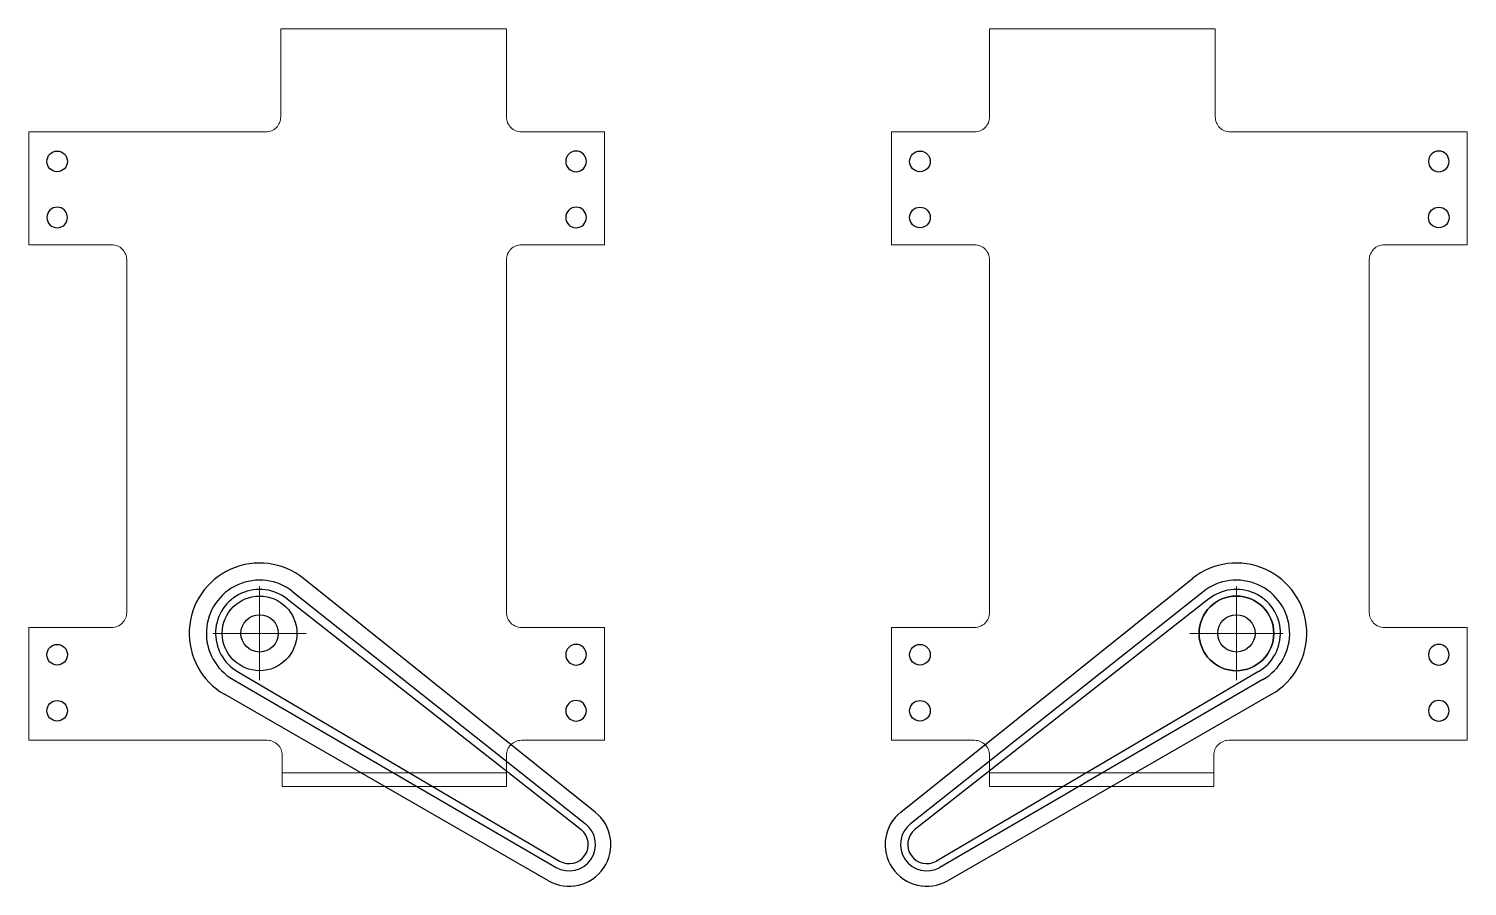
# Model space of a CAD drawing. Extents: x 4.37 to 14, y 5.47 to 11.21.
import ezdxf

# ---------------------------------------------------------------- set-up
doc = ezdxf.new("R2010")
doc.units = 0
doc.header["$LTSCALE"] = 5
doc.header["$MEASUREMENT"] = 0
doc.layers.add('Z0_LOWERTHIRD', color=4, linetype='Continuous')

msp = doc.modelspace()

# ---------------------------------------------------------------- linework, layer by layer
at = {"layer": 'Z0_LOWERTHIRD', "color": 4, "linetype": 'Continuous', "lineweight": 5}
for p, q in [((6.0595, 11.213), (6.0595, 10.6225)), ((7.571, 11.213), (6.0595, 11.213)), ((7.571, 10.6225), (7.571, 11.213)), ((10.804, 11.213), (12.3154, 11.213)), ((10.804, 10.6225), (10.804, 11.213)), ((12.3154, 11.213), (12.3154, 10.6225)), ((4.3729, 10.5224), (5.9594, 10.5224)), ((4.3729, 10.5224), (4.3729, 9.7667)), ((7.6711, 10.5224), (8.2266, 10.5224)), ((8.2266, 9.7667), (8.2266, 10.5224)), ((10.7039, 10.5224), (10.1484, 10.5224)), ((10.1484, 9.7667), (10.1484, 10.5224)), ((14.002, 10.5224), (12.4155, 10.5224)), ((14.002, 10.5224), (14.002, 9.7667)), ((4.9284, 9.7667), (4.3729, 9.7667)), ((8.2266, 9.7667), (7.6711, 9.7667)), ((10.1484, 9.7667), (10.7039, 9.7667)), ((13.4465, 9.7667), (14.002, 9.7667)), ((5.0285, 7.3043), (5.0285, 9.6666)), ((7.571, 7.3043), (7.571, 9.6666)), ((10.804, 7.3043), (10.804, 9.6666)), ((13.3464, 7.3043), (13.3464, 9.6666)), ((5.9179, 6.8519), (5.9179, 7.4775)), ((12.4571, 6.8519), (12.4571, 7.4775)), ((4.3729, 7.2042), (4.9284, 7.2042)), ((4.3729, 6.4485), (4.3729, 7.2042)), ((5.6051, 7.1647), (6.2307, 7.1647)), ((7.6711, 7.2042), (8.2266, 7.2042)), ((8.2266, 6.4485), (8.2266, 7.2042)), ((10.7039, 7.2042), (10.1484, 7.2042)), ((10.1484, 6.4485), (10.1484, 7.2042)), ((12.7699, 7.1647), (12.1443, 7.1647)), ((14.002, 7.2042), (13.4465, 7.2042)), ((14.002, 6.4485), (14.002, 7.2042)), ((5.9694, 6.4485), (4.3729, 6.4485)), ((8.2266, 6.4485), (7.6711, 6.4485)), ((10.1484, 6.4485), (10.7039, 6.4485)), ((12.4055, 6.4485), (14.002, 6.4485)), ((6.0695, 6.1382), (6.0695, 6.3484)), ((7.571, 6.3484), (7.571, 6.1382)), ((10.804, 6.3484), (10.804, 6.1382)), ((12.3054, 6.1382), (12.3054, 6.3484)), ((7.571, 6.2313), (6.0695, 6.2313)), ((10.804, 6.2313), (12.3054, 6.2313)), ((7.571, 6.1382), (6.0695, 6.1382)), ((10.804, 6.1382), (12.3054, 6.1382))]:
    msp.add_line(p, q, dxfattribs=at)
at = {"layer": 'Z0_LOWERTHIRD', "color": 6, "linetype": 'Continuous', "lineweight": 25}
for p, q in [((8.1648, 5.9682), (6.2122, 7.5321)), ((10.2101, 5.9682), (12.1627, 7.5321)), ((6.1407, 7.4428), (8.1006, 5.8881)), ((12.2343, 7.4428), (10.2743, 5.8881)), ((6.1021, 7.3947), (8.0703, 5.8503)), ((12.2728, 7.3947), (10.3046, 5.8503)), ((5.7401, 6.8558), (7.9024, 5.5975)), ((5.7709, 6.9093), (7.9265, 5.6395)), ((12.6041, 6.9093), (10.4484, 5.6395)), ((12.6349, 6.8558), (10.4726, 5.5975)), ((7.8511, 5.5085), (5.683, 6.7566)), ((10.5238, 5.5085), (12.692, 6.7566))]:
    msp.add_line(p, q, dxfattribs=at)
at = {"layer": 'Z0_LOWERTHIRD', "color": 5, "linetype": 'Continuous', "lineweight": 25}
for centre in [(5.9179, 7.1647), (12.4571, 7.1647)]:
    msp.add_circle(centre, 0.25, dxfattribs=at)
at = {"layer": 'Z0_LOWERTHIRD', "color": 6, "linetype": 'Continuous', "lineweight": 25}
for centre in [(5.9179, 7.1647), (12.4571, 7.1647)]:
    msp.add_circle(centre, 0.125, dxfattribs=at)
for centre, radius, start, end in [((5.9179, 7.1647), 0.4708, 51.30704, -119.92705), ((12.4571, 7.1647), 0.4708, -60.07295, 128.69296), ((5.9179, 7.1647), 0.3564, 51.30704, -119.92705), ((12.4571, 7.1647), 0.3564, -60.07295, 128.69296), ((5.9179, 7.1647), 0.2947, 51.30704, -119.92705), ((12.4571, 7.1647), 0.2947, -60.07295, 128.69296), ((7.9903, 5.7504), 0.2791, -119.92705, 51.30704), ((7.9903, 5.7504), 0.1764, -119.92705, 51.30704), ((10.3846, 5.7504), 0.2791, 128.69296, -60.07295), ((10.3846, 5.7504), 0.1764, 128.69296, -60.07295), ((7.9903, 5.7504), 0.1279, -119.92705, 51.30704), ((10.3846, 5.7504), 0.1279, 128.69296, -60.07295)]:
    msp.add_arc(centre, radius, start, end, dxfattribs=at)
at = {"layer": 'Z0_LOWERTHIRD', "color": 4, "linetype": 'Continuous', "lineweight": 25, "extrusion": (0, 0, -1)}
for centre, major_axis in [((4.563, 10.3247), (0.069, 0)), ((5.9179, 7.1647), (0.25, 0)), ((4.563, 7.0215), (0.069, 0)), ((4.563, 6.6462), (0.069, 0))]:
    msp.add_ellipse(centre, major_axis=major_axis, ratio=1, start_param=4.712389, end_param=10.995574, dxfattribs=at)
for centre in [(8.0365, 10.3247), (4.563, 9.9493), (8.0365, 9.9493), (8.0364, 7.0215), (8.0364, 6.6462)]:
    msp.add_ellipse(centre, major_axis=(0, 0.069), ratio=1, dxfattribs=at)
at = {"layer": 'Z0_LOWERTHIRD', "color": 4, "linetype": 'Continuous', "lineweight": 25}
for centre in [(10.3385, 10.3247), (10.3385, 9.9493), (13.8119, 9.9493), (10.3385, 7.0215), (10.3385, 6.6462)]:
    msp.add_ellipse(centre, major_axis=(0, 0.069), ratio=1, dxfattribs=at)
for centre, major_axis in [((13.8119, 10.3247), (-0.069, 0)), ((12.4571, 7.1647), (-0.25, 0)), ((13.8119, 7.0215), (-0.069, 0)), ((13.8119, 6.6462), (-0.069, 0))]:
    msp.add_ellipse(centre, major_axis=major_axis, ratio=1, start_param=4.712389, end_param=10.995574, dxfattribs=at)
at = {"layer": 'Z0_LOWERTHIRD', "color": 4, "linetype": 'Continuous', "lineweight": 5}
for points in [[(6.0595, 10.6225), (6.0595, 10.5959), (6.049, 10.5705), (6.0302, 10.5517)], [(7.6003, 10.5517), (7.5815, 10.5705), (7.571, 10.5959), (7.571, 10.6225)], [(10.7747, 10.5517), (10.7934, 10.5705), (10.804, 10.5959), (10.804, 10.6225)], [(12.3154, 10.6225), (12.3154, 10.5959), (12.326, 10.5705), (12.3447, 10.5517)], [(6.0302, 10.5517), (6.0114, 10.5329), (5.986, 10.5224), (5.9594, 10.5224)], [(7.6711, 10.5224), (7.6445, 10.5224), (7.619, 10.5329), (7.6003, 10.5517)], [(10.7039, 10.5224), (10.7304, 10.5224), (10.7559, 10.5329), (10.7747, 10.5517)], [(12.3447, 10.5517), (12.3635, 10.5329), (12.389, 10.5224), (12.4155, 10.5224)], [(4.9284, 9.7667), (4.955, 9.7667), (4.9804, 9.7561), (4.9992, 9.7373)], [(4.9992, 9.7373), (5.018, 9.7186), (5.0285, 9.6931), (5.0285, 9.6666)], [(7.571, 9.6666), (7.571, 9.6931), (7.5815, 9.7186), (7.6003, 9.7373)], [(7.6003, 9.7373), (7.619, 9.7561), (7.6445, 9.7667), (7.6711, 9.7667)], [(10.7747, 9.7373), (10.7559, 9.7561), (10.7304, 9.7667), (10.7039, 9.7667)], [(10.804, 9.6666), (10.804, 9.6931), (10.7934, 9.7186), (10.7747, 9.7373)], [(13.3757, 9.7373), (13.357, 9.7186), (13.3464, 9.6931), (13.3464, 9.6666)], [(13.4465, 9.7667), (13.42, 9.7667), (13.3945, 9.7561), (13.3757, 9.7373)], [(4.9992, 7.2335), (4.9804, 7.2147), (4.955, 7.2042), (4.9284, 7.2042)], [(5.0285, 7.3043), (5.0285, 7.2778), (5.018, 7.2523), (4.9992, 7.2335)], [(7.6003, 7.2335), (7.5815, 7.2523), (7.571, 7.2778), (7.571, 7.3043)], [(7.6711, 7.2042), (7.6445, 7.2042), (7.619, 7.2147), (7.6003, 7.2335)], [(10.7039, 7.2042), (10.7304, 7.2042), (10.7559, 7.2147), (10.7747, 7.2335)], [(10.7747, 7.2335), (10.7934, 7.2523), (10.804, 7.2778), (10.804, 7.3043)], [(13.3464, 7.3043), (13.3464, 7.2778), (13.357, 7.2523), (13.3757, 7.2335)], [(13.3757, 7.2335), (13.3945, 7.2147), (13.42, 7.2042), (13.4465, 7.2042)], [(5.9694, 6.4485), (5.996, 6.4485), (6.0214, 6.4379), (6.0402, 6.4192)], [(6.0402, 6.4192), (6.059, 6.4004), (6.0695, 6.3749), (6.0695, 6.3484)], [(7.571, 6.3484), (7.571, 6.3749), (7.5815, 6.4004), (7.6003, 6.4192)], [(7.6003, 6.4192), (7.619, 6.4379), (7.6445, 6.4485), (7.6711, 6.4485)], [(10.7747, 6.4192), (10.7559, 6.4379), (10.7304, 6.4485), (10.7039, 6.4485)], [(10.804, 6.3484), (10.804, 6.3749), (10.7934, 6.4004), (10.7747, 6.4192)], [(12.3347, 6.4192), (12.316, 6.4004), (12.3054, 6.3749), (12.3054, 6.3484)], [(12.4055, 6.4485), (12.379, 6.4485), (12.3535, 6.4379), (12.3347, 6.4192)]]:
    msp.add_open_spline(points, degree=3, dxfattribs=at)

doc.saveas('drawing.dxf')
